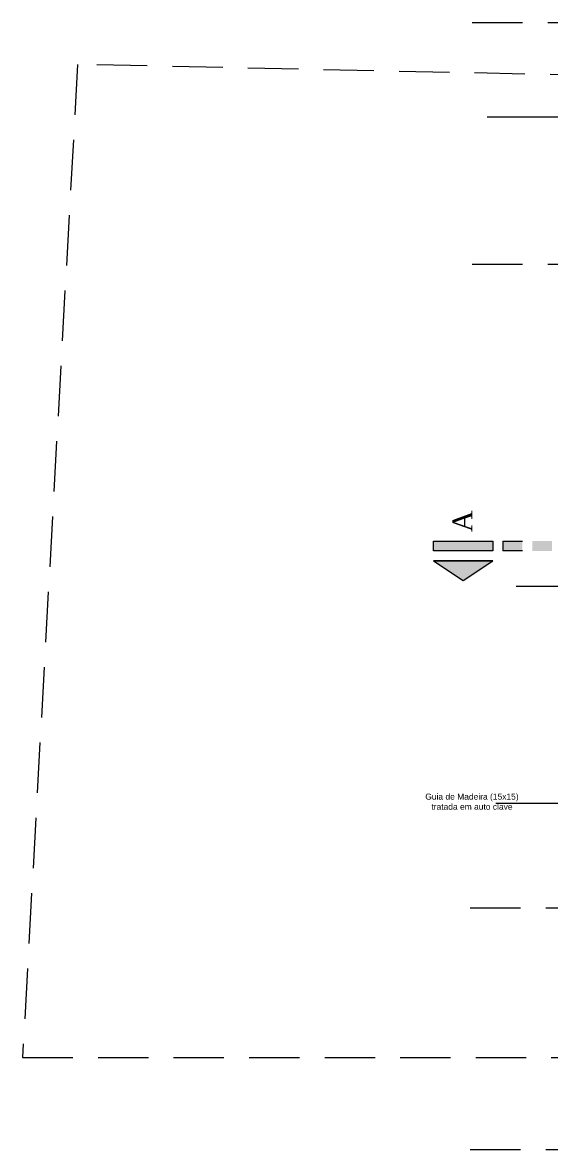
# Model space of a CAD drawing. Header units: millimetres. Extents: x 705 to 840, y 133 to 501.
# Drawn here: x 712.14 to 725.24, y 178.99 to 206.99 of the extents above; entities that cross this region are included whole.
import ezdxf

# ---------------------------------------------------------------- set-up
doc = ezdxf.new("R2010")
doc.units = ezdxf.units.MM
doc.header["$LTSCALE"] = 10
doc.linetypes.add('DASHED2', pattern=[0.375, 0.25, -0.125])
for name, color, linetype, lineweight in [('cinza 03', 252, 'Continuous', 13), ('COTA', 90, 'Continuous', 9), ('linha estutura', 252, 'Continuous', 13), ('pn 02', 16, 'Continuous', 20), ('PN-01', 90, 'Continuous', 13), ('recuos', 16, 'Continuous', 20)]:
    doc.layers.add(name, color=color, linetype=linetype, lineweight=lineweight)
doc.styles.get("Standard").update_dxf_attribs({"font": 'simplex.shx'})

msp = doc.modelspace()

# ---------------------------------------------------------------- hatches: boundary and pattern name
at = {"layer": 'PN-01', "ltscale": 0.05}
h = msp.add_hatch(color=256, dxfattribs=at)
h.paths.add_polyline_path([(723.075, 193.129), (722.34, 193.619), (723.81, 193.619)])
h.paths.add_polyline_path([(723.81, 193.864), (722.34, 193.864), (722.34, 194.109), (723.81, 194.109)])
h.paths.add_polyline_path([(724.545, 193.864), (724.055, 193.864), (724.055, 194.109), (724.545, 194.109)])
h.paths.add_polyline_path([(725.28, 193.864), (724.79, 193.864), (724.79, 194.109), (725.28, 194.109)])
h.paths.add_polyline_path([(726.249, 193.864), (725.525, 193.864), (725.525, 194.109), (726.249, 194.109)])
h.paths.add_polyline_path([(726.995, 193.864), (726.249, 193.864), (726.249, 194.109), (726.995, 194.109)])

# ---------------------------------------------------------------- linework, layer by layer
at = {"layer": 'cinza 03'}
msp.add_line((727.38, 204.646), (723.667, 204.646), dxfattribs=at)
at = {"layer": 'COTA'}
msp.add_line((725.801, 187.59), (723.887, 187.59), dxfattribs=at)
at = {"layer": 'linha estutura', "linetype": 'DASHED2', "ltscale": 0.5}
for p, q in [((723.297, 206.994), (767.656, 206.994)), ((723.297, 200.994), (767.656, 200.994)), ((724.39, 192.994), (771.017, 192.994)), ((723.247, 184.994), (770.918, 184.994)), ((723.247, 178.994), (770.918, 178.994))]:
    msp.add_line(p, q, dxfattribs=at)
at = {"layer": 'pn 02'}
for p, q in [((722.34, 194.109), (723.81, 194.109)), ((722.34, 193.864), (722.34, 194.109)), ((723.81, 194.109), (723.81, 193.864)), ((724.055, 194.109), (724.055, 193.864)), ((724.055, 194.109), (724.545, 194.109)), ((723.81, 193.864), (722.34, 193.864)), ((724.545, 193.864), (724.055, 193.864)), ((723.81, 193.619), (722.34, 193.619))]:
    msp.add_line(p, q, dxfattribs=at)
at = {"layer": 'pn 02', "ltscale": 0.05}
for q in [(723.075, 193.129), (723.81, 193.619), (723.81, 193.619)]:
    msp.add_line((722.34, 193.619), q, dxfattribs=at)
at = {"layer": 'PN-01', "ltscale": 0.05}
msp.add_line((723.075, 193.129), (723.81, 193.619), dxfattribs=at)
at = {"layer": 'recuos', "linetype": 'DASHED2', "ltscale": 0.5}
for p, q in [((713.501, 205.953), (712.137, 181.283)), ((737.728, 205.431), (713.501, 205.953)), ((712.137, 181.283), (784.918, 181.283))]:
    msp.add_line(p, q, dxfattribs=at)

# ---------------------------------------------------------------- texts
at = {"layer": 'COTA', "insert": (723.292, 188.17), "char_height": 0.2, "width": 3.564, "attachment_point": 2}
msp.add_mtext('\\P{\\fArial|b0|i0|c0|p34;\\H0.75x;Guia de Madeira (15x15)\\Ptratada em auto clave}', dxfattribs=at)
at = {"layer": 'pn 02', "ltscale": 0.05, "insert": (723.3, 194.334), "char_height": 0.49, "width": 3.686, "attachment_point": 7, "rotation": 90}
msp.add_mtext('{\\fTimes New Roman|b0|i0|c0|p18;A}', dxfattribs=at)

doc.saveas('drawing.dxf')
